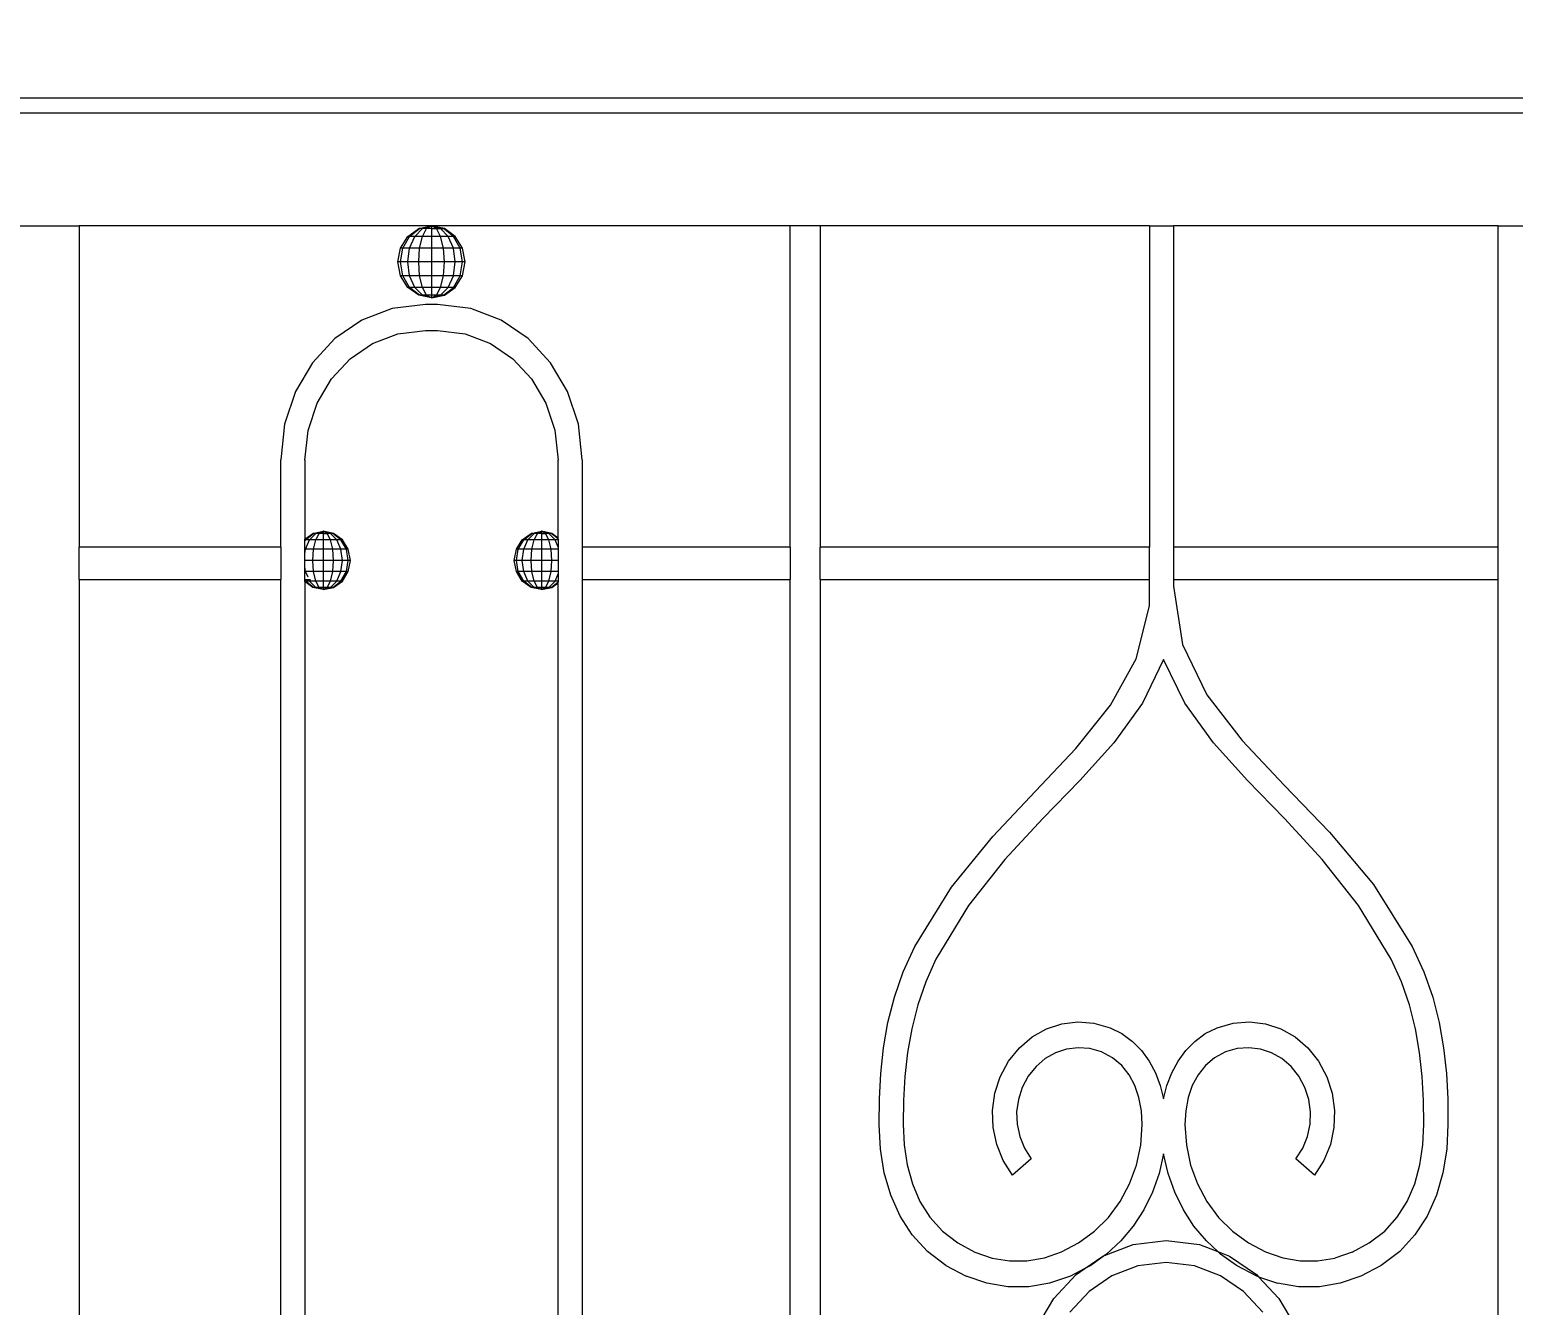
# Model space of a CAD drawing. Header units: millimetres. Extents: x 1832547 to 2001569, y -558009 to -417808.
# Drawn here: x 1915613.3 to 1916078.6, y -523078.7 to -522678.7 of the extents above; entities that cross this region are included whole.
import ezdxf

# ---------------------------------------------------------------- set-up
doc = ezdxf.new("R2010")
doc.units = ezdxf.units.MM
doc.header["$MEASUREMENT"] = 0
doc.layers.get('0').update_dxf_attribs({"linetype": 'CONTINUOUS'})
doc.layers.get('DEFPOINTS').update_dxf_attribs({"linetype": 'CONTINUOUS'})
doc.layers.add('CA.manh 08', color=8, linetype='CONTINUOUS', lineweight=9)
doc.layers.add('CA_manh 08', color=8, linetype='CONTINUOUS', lineweight=9)
doc.styles.get("Standard").update_dxf_attribs({"font": 'roman.shx'})
doc.dimstyles.new('CA 70', dxfattribs={"dimscale": 0.7, "dimtxt": 220, "dimasz": 60, "dimexe": 160, "dimexo": 0, "dimgap": 30, "dimtad": 1, "dimdec": 0, "dimrnd": 5, "dimzin": 0, "dimdsep": 46, "dimtxsty": 'Standard', "dimblk": 'ARCHTICK', "dimcen": 0.09, "dimdle": 160, "dimclrd": 256, "dimclre": 256, "dimclrt": 255, "dimadec": 0, "dimazin": 0, "dimtfac": 1, "dimtdec": 0, "dimtix": 1, "dimtmove": 2, "dimatfit": 3, "dimldrblk": 'DOT', "dimfxl": 600, "dimfxlon": 1, "dimtolj": 1, "dimtzin": 0, "dimarcsym": 0})

# ---------------------------------------------------------------- blocks, each defined once
blk = doc.blocks.new('wt45t')
at = {"layer": 'CA_manh 08'}
for p, q in [((1917247.51, -517910.46), (1920284.13, -517910.46)), ((1920284.13, -517915.04), (1917247.51, -517915.04)), ((1917604.61, -517950.46), (1917595.15, -517950.46)), ((1917604.61, -517950.46), (1917706.46, -517950.46)), ((1917604.61, -518051.23), (1917604.61, -517950.46)), ((1917706.46, -517950.46), (1917706.46, -518051.23)), ((1917714.03, -517950.46), (1917706.46, -517950.46)), ((1917714.03, -517950.46), (1917817.23, -517950.46)), ((1917714.03, -517950.46), (1917714.03, -518051.23)), ((1917817.23, -517950.46), (1917826.69, -517950.46)), ((1917817.23, -517950.46), (1917817.23, -518051.23)), ((1917826.69, -518051.23), (1917826.69, -517950.46)), ((1917826.69, -517950.46), (1917939.15, -517950.46)), ((1917929.43, -517957.43), (1917931.71, -517953.77)), ((1917930.17, -517957.43), (1917932.28, -517953.77)), ((1917931.71, -517953.77), (1917935.12, -517951.32)), ((1917931.71, -517953.77), (1917932.28, -517953.77)), ((1917932.28, -517953.77), (1917935.43, -517951.32)), ((1917932.28, -517953.77), (1917933.89, -517953.77)), ((1917932.28, -517957.43), (1917933.89, -517953.77)), ((1917933.89, -517953.77), (1917936.3, -517951.32)), ((1917933.89, -517953.77), (1917936.3, -517953.77)), ((1917935.12, -517951.32), (1917939.15, -517950.46)), ((1917935.43, -517951.32), (1917935.12, -517951.32)), ((1917935.43, -517951.32), (1917939.15, -517950.46)), ((1917936.3, -517951.32), (1917935.43, -517951.32)), ((1917935.43, -517957.43), (1917936.3, -517953.77)), ((1917936.3, -517951.32), (1917939.15, -517950.46)), ((1917937.61, -517951.32), (1917936.3, -517951.32)), ((1917936.3, -517953.77), (1917937.61, -517951.32)), ((1917936.3, -517953.77), (1917939.15, -517953.77)), ((1917937.61, -517951.32), (1917939.15, -517950.46)), ((1917939.15, -517951.32), (1917937.61, -517951.32)), ((1917939.15, -517950.46), (1917939.15, -517951.32)), ((1917940.69, -517951.32), (1917939.15, -517950.46)), ((1917941.99, -517951.32), (1917939.15, -517950.46)), ((1917942.87, -517951.32), (1917939.15, -517950.46)), ((1917943.17, -517951.32), (1917939.15, -517950.46)), ((1917939.15, -517950.46), (1918049.68, -517950.46)), ((1917939.15, -517951.32), (1917940.69, -517951.32)), ((1917939.15, -517951.32), (1917939.15, -517953.77)), ((1917939.15, -517953.77), (1917941.99, -517953.77)), ((1917939.15, -517953.77), (1917939.15, -517957.43)), ((1917940.69, -517951.32), (1917941.99, -517951.32)), ((1917941.99, -517953.77), (1917940.69, -517951.32)), ((1917941.99, -517951.32), (1917942.87, -517951.32)), ((1917944.41, -517953.77), (1917941.99, -517951.32)), ((1917941.99, -517953.77), (1917944.41, -517953.77)), ((1917942.87, -517957.43), (1917941.99, -517953.77)), ((1917942.87, -517951.32), (1917943.17, -517951.32)), ((1917946.02, -517953.77), (1917942.87, -517951.32)), ((1917946.58, -517953.77), (1917943.17, -517951.32)), ((1917944.41, -517953.77), (1917946.02, -517953.77)), ((1917946.02, -517957.43), (1917944.41, -517953.77)), ((1917946.02, -517953.77), (1917946.58, -517953.77)), ((1917948.12, -517957.43), (1917946.02, -517953.77)), ((1917948.86, -517957.43), (1917946.58, -517953.77)), ((1918049.68, -517950.46), (1918049.68, -518051.23)), ((1918779.78, -517950.46), (1918049.68, -517950.46)), ((1917928.63, -517961.75), (1917929.43, -517957.43)), ((1917929.43, -517957.43), (1917930.17, -517957.43)), ((1917929.43, -517961.75), (1917930.17, -517957.43)), ((1917930.17, -517957.43), (1917932.28, -517957.43)), ((1917931.71, -517961.75), (1917932.28, -517957.43)), ((1917932.28, -517957.43), (1917935.43, -517957.43)), ((1917935.12, -517961.75), (1917935.43, -517957.43)), ((1917935.43, -517957.43), (1917939.15, -517957.43)), ((1917939.15, -517957.43), (1917942.87, -517957.43)), ((1917939.15, -517957.43), (1917939.15, -517961.75)), ((1917942.87, -517957.43), (1917946.02, -517957.43)), ((1917943.17, -517961.75), (1917942.87, -517957.43)), ((1917946.02, -517957.43), (1917948.12, -517957.43)), ((1917946.58, -517961.75), (1917946.02, -517957.43)), ((1917948.12, -517957.43), (1917948.86, -517957.43)), ((1917948.86, -517961.75), (1917948.12, -517957.43)), ((1917949.66, -517961.75), (1917948.86, -517957.43)), ((1917928.63, -517961.75), (1917929.43, -517961.75)), ((1917929.43, -517966.08), (1917928.63, -517961.75)), ((1917929.43, -517961.75), (1917931.71, -517961.75)), ((1917930.17, -517966.08), (1917929.43, -517961.75)), ((1917931.71, -517961.75), (1917935.12, -517961.75)), ((1917932.28, -517966.08), (1917931.71, -517961.75)), ((1917935.12, -517961.75), (1917939.15, -517961.75)), ((1917935.43, -517966.08), (1917935.12, -517961.75)), ((1917939.15, -517961.75), (1917943.17, -517961.75)), ((1917939.15, -517961.75), (1917939.15, -517966.08)), ((1917942.87, -517966.08), (1917943.17, -517961.75)), ((1917943.17, -517961.75), (1917946.58, -517961.75)), ((1917946.02, -517966.08), (1917946.58, -517961.75)), ((1917946.58, -517961.75), (1917948.86, -517961.75)), ((1917948.12, -517966.08), (1917948.86, -517961.75)), ((1917948.86, -517961.75), (1917949.66, -517961.75)), ((1917948.86, -517966.08), (1917949.66, -517961.75)), ((1917929.43, -517966.08), (1917930.17, -517966.08)), ((1917931.71, -517969.74), (1917929.43, -517966.08)), ((1917930.17, -517966.08), (1917932.28, -517966.08)), ((1917932.28, -517969.74), (1917930.17, -517966.08)), ((1917932.28, -517966.08), (1917935.43, -517966.08)), ((1917933.89, -517969.74), (1917932.28, -517966.08)), ((1917935.43, -517966.08), (1917939.15, -517966.08)), ((1917936.3, -517969.74), (1917935.43, -517966.08)), ((1917939.15, -517966.08), (1917942.87, -517966.08)), ((1917939.15, -517966.08), (1917939.15, -517969.74)), ((1917941.99, -517969.74), (1917942.87, -517966.08)), ((1917942.87, -517966.08), (1917946.02, -517966.08)), ((1917944.41, -517969.74), (1917946.02, -517966.08)), ((1917946.02, -517966.08), (1917948.12, -517966.08)), ((1917946.02, -517969.74), (1917948.12, -517966.08)), ((1917946.58, -517969.74), (1917948.86, -517966.08)), ((1917948.12, -517966.08), (1917948.86, -517966.08)), ((1917931.71, -517969.74), (1917932.28, -517969.74)), ((1917935.12, -517972.19), (1917931.71, -517969.74)), ((1917932.28, -517969.74), (1917933.89, -517969.74)), ((1917935.43, -517972.19), (1917932.28, -517969.74)), ((1917933.89, -517969.74), (1917936.3, -517969.74)), ((1917936.3, -517972.19), (1917933.89, -517969.74)), ((1917935.43, -517972.19), (1917935.12, -517972.19)), ((1917939.15, -517973.05), (1917935.12, -517972.19)), ((1917935.43, -517972.19), (1917936.3, -517972.19)), ((1917939.15, -517973.05), (1917935.43, -517972.19)), ((1917936.3, -517969.74), (1917939.15, -517969.74)), ((1917937.61, -517972.19), (1917936.3, -517969.74)), ((1917936.3, -517972.19), (1917937.61, -517972.19)), ((1917939.15, -517973.05), (1917936.3, -517972.19)), ((1917937.61, -517972.19), (1917939.15, -517972.19)), ((1917939.15, -517973.05), (1917937.61, -517972.19)), ((1917939.15, -517969.74), (1917941.99, -517969.74)), ((1917939.15, -517969.74), (1917939.15, -517972.19)), ((1917939.15, -517972.19), (1917940.69, -517972.19)), ((1917939.15, -517973.05), (1917940.69, -517972.19)), ((1917939.15, -517972.19), (1917939.15, -517973.05)), ((1917939.15, -517973.05), (1917941.99, -517972.19)), ((1917939.15, -517973.05), (1917942.87, -517972.19)), ((1917939.15, -517973.05), (1917943.17, -517972.19)), ((1917940.69, -517972.19), (1917941.99, -517969.74)), ((1917940.69, -517972.19), (1917941.99, -517972.19)), ((1917941.99, -517969.74), (1917944.41, -517969.74)), ((1917941.99, -517972.19), (1917944.41, -517969.74)), ((1917941.99, -517972.19), (1917942.87, -517972.19)), ((1917942.87, -517972.19), (1917946.02, -517969.74)), ((1917942.87, -517972.19), (1917943.17, -517972.19)), ((1917943.17, -517972.19), (1917946.58, -517969.74)), ((1917944.41, -517969.74), (1917946.02, -517969.74)), ((1917946.02, -517969.74), (1917946.58, -517969.74)), ((1917917.3, -517980.05), (1917926.85, -517976.37)), ((1917926.85, -517976.37), (1917937.25, -517975.08)), ((1917937.25, -517975.08), (1917941.04, -517975.08)), ((1917941.04, -517975.08), (1917951.44, -517976.37)), ((1917951.44, -517976.37), (1917960.99, -517980.05)), ((1917908.87, -517985.81), (1917917.3, -517980.05)), ((1917960.99, -517980.05), (1917969.42, -517985.81)), ((1917901.83, -517993.36), (1917908.87, -517985.81)), ((1917928.61, -517984.29), (1917920.64, -517987.35)), ((1917937.28, -517983.21), (1917928.61, -517984.29)), ((1917941, -517983.21), (1917937.28, -517983.21)), ((1917949.68, -517984.29), (1917941, -517983.21)), ((1917957.65, -517987.35), (1917949.68, -517984.29)), ((1917969.42, -517985.81), (1917976.46, -517993.36)), ((1917920.64, -517987.35), (1917913.61, -517992.15)), ((1917964.68, -517992.16), (1917957.65, -517987.35)), ((1917896.47, -518002.42), (1917901.83, -517993.36)), ((1917913.61, -517992.15), (1917907.74, -517998.45)), ((1917970.55, -517998.46), (1917964.68, -517992.16)), ((1917976.46, -517993.36), (1917981.82, -518002.42)), ((1917907.74, -517998.45), (1917903.27, -518006.01)), ((1917975.02, -518006.01), (1917970.55, -517998.46)), ((1917893.05, -518012.68), (1917896.47, -518002.42)), ((1917981.82, -518002.42), (1917985.24, -518012.68)), ((1917903.27, -518006.01), (1917900.42, -518014.56)), ((1917977.87, -518014.57), (1917975.02, -518006.01)), ((1917891.85, -518023.85), (1917893.05, -518012.68)), ((1917985.24, -518012.68), (1917986.44, -518023.85)), ((1917900.42, -518014.56), (1917899.42, -518023.89)), ((1917978.87, -518023.89), (1917977.87, -518014.57)), ((1917891.85, -518023.85), (1917891.85, -518051.23)), ((1917899.42, -518048.33), (1917899.42, -518023.89)), ((1917978.87, -518023.89), (1917978.87, -518048.69)), ((1917986.44, -518051.23), (1917986.44, -518023.85)), ((1917899.42, -518048.33), (1917901.41, -518046.9)), ((1917899.42, -518048.64), (1917901.66, -518046.9)), ((1917900.41, -518048.88), (1917902.37, -518046.9)), ((1917901.41, -518046.9), (1917904.67, -518046.2)), ((1917901.41, -518046.9), (1917901.66, -518046.9)), ((1917901.66, -518046.9), (1917904.67, -518046.2)), ((1917901.66, -518046.9), (1917902.37, -518046.9)), ((1917902.37, -518046.9), (1917904.67, -518046.2)), ((1917902.37, -518046.9), (1917903.42, -518046.9)), ((1917902.37, -518048.88), (1917903.42, -518046.9)), ((1917903.42, -518046.9), (1917904.67, -518046.2)), ((1917904.67, -518046.9), (1917903.42, -518046.9)), ((1917904.67, -518046.2), (1917904.67, -518046.9)), ((1917905.92, -518046.9), (1917904.67, -518046.2)), ((1917906.97, -518046.9), (1917904.67, -518046.2)), ((1917907.68, -518046.9), (1917904.67, -518046.2)), ((1917907.93, -518046.9), (1917904.67, -518046.2)), ((1917904.67, -518046.9), (1917905.92, -518046.9)), ((1917904.67, -518046.9), (1917904.67, -518048.88)), ((1917905.92, -518046.9), (1917906.97, -518046.9)), ((1917906.97, -518048.88), (1917905.92, -518046.9)), ((1917906.97, -518046.9), (1917907.68, -518046.9)), ((1917908.93, -518048.88), (1917906.97, -518046.9)), ((1917907.68, -518046.9), (1917907.93, -518046.9)), ((1917910.23, -518048.88), (1917907.68, -518046.9)), ((1917910.69, -518048.88), (1917907.93, -518046.9)), ((1917967.1, -518048.88), (1917969.86, -518046.9)), ((1917967.55, -518048.88), (1917970.11, -518046.9)), ((1917968.86, -518048.88), (1917970.81, -518046.9)), ((1917969.86, -518046.9), (1917973.12, -518046.2)), ((1917969.86, -518046.9), (1917970.11, -518046.9)), ((1917970.11, -518046.9), (1917973.12, -518046.2)), ((1917970.11, -518046.9), (1917970.81, -518046.9)), ((1917970.81, -518046.9), (1917973.12, -518046.2)), ((1917970.81, -518046.9), (1917971.87, -518046.9)), ((1917970.81, -518048.88), (1917971.87, -518046.9)), ((1917971.87, -518046.9), (1917973.12, -518046.2)), ((1917973.12, -518046.9), (1917971.87, -518046.9)), ((1917973.12, -518046.2), (1917973.12, -518046.9)), ((1917974.36, -518046.9), (1917973.12, -518046.2)), ((1917975.42, -518046.9), (1917973.12, -518046.2)), ((1917976.13, -518046.9), (1917973.12, -518046.2)), ((1917976.37, -518046.9), (1917973.12, -518046.2)), ((1917973.12, -518046.9), (1917974.36, -518046.9)), ((1917973.12, -518046.9), (1917973.12, -518048.88)), ((1917974.36, -518046.9), (1917975.42, -518046.9)), ((1917975.42, -518048.88), (1917974.36, -518046.9)), ((1917975.42, -518046.9), (1917976.13, -518046.9)), ((1917977.37, -518048.88), (1917975.42, -518046.9)), ((1917976.13, -518046.9), (1917976.37, -518046.9)), ((1917978.68, -518048.88), (1917976.13, -518046.9)), ((1917978.87, -518048.69), (1917976.37, -518046.9)), ((1917604.61, -518051.23), (1917706.46, -518051.23)), ((1917604.61, -518061.39), (1917604.61, -518051.23)), ((1917706.46, -518051.23), (1917706.46, -518061.39)), ((1917714.03, -518051.23), (1917817.23, -518051.23)), ((1917714.03, -518061.39), (1917714.03, -518051.23)), ((1917817.23, -518061.39), (1917817.23, -518051.23)), ((1917826.69, -518051.23), (1917891.85, -518051.23)), ((1917826.69, -518051.23), (1917826.69, -518061.39)), ((1917891.85, -518051.23), (1917891.85, -518061.39)), ((1917899.42, -518048.64), (1917899.42, -518048.33)), ((1917899.42, -518048.64), (1917899.42, -518048.88)), ((1917899.42, -518048.88), (1917900.41, -518048.88)), ((1917899.42, -518051.15), (1917900.41, -518048.88)), ((1917899.42, -518048.88), (1917899.42, -518051.15)), ((1917899.42, -518051.15), (1917899.42, -518051.85)), ((1917900.41, -518048.88), (1917902.37, -518048.88)), ((1917901.66, -518051.85), (1917902.37, -518048.88)), ((1917902.37, -518048.88), (1917904.67, -518048.88)), ((1917904.67, -518048.88), (1917906.97, -518048.88)), ((1917904.67, -518048.88), (1917904.67, -518051.85)), ((1917906.97, -518048.88), (1917908.93, -518048.88)), ((1917907.68, -518051.85), (1917906.97, -518048.88)), ((1917908.93, -518048.88), (1917910.23, -518048.88)), ((1917910.23, -518051.85), (1917908.93, -518048.88)), ((1917910.23, -518048.88), (1917910.69, -518048.88)), ((1917911.94, -518051.85), (1917910.23, -518048.88)), ((1917912.54, -518051.85), (1917910.69, -518048.88)), ((1917965.25, -518051.85), (1917967.1, -518048.88)), ((1917965.85, -518051.85), (1917967.55, -518048.88)), ((1917967.55, -518048.88), (1917967.1, -518048.88)), ((1917967.55, -518048.88), (1917968.86, -518048.88)), ((1917967.55, -518051.85), (1917968.86, -518048.88)), ((1917968.86, -518048.88), (1917970.81, -518048.88)), ((1917970.11, -518051.85), (1917970.81, -518048.88)), ((1917970.81, -518048.88), (1917973.12, -518048.88)), ((1917973.12, -518048.88), (1917975.42, -518048.88)), ((1917973.12, -518048.88), (1917973.12, -518051.85)), ((1917975.42, -518048.88), (1917977.37, -518048.88)), ((1917976.13, -518051.85), (1917975.42, -518048.88)), ((1917977.37, -518048.88), (1917978.68, -518048.88)), ((1917978.68, -518051.85), (1917977.37, -518048.88)), ((1917978.68, -518048.88), (1917978.87, -518048.88)), ((1917978.87, -518049.22), (1917978.68, -518048.88)), ((1917978.75, -518051.23), (1917978.87, -518051.23)), ((1917978.87, -518048.88), (1917978.87, -518048.69)), ((1917978.87, -518049.22), (1917978.87, -518048.88)), ((1917978.87, -518051.23), (1917978.87, -518049.22)), ((1917978.87, -518051.85), (1917978.87, -518051.23)), ((1917986.44, -518051.23), (1918049.68, -518051.23)), ((1917986.44, -518051.23), (1917986.44, -518061.39)), ((1918049.68, -518061.39), (1918049.68, -518051.23)), ((1917899.42, -518051.85), (1917901.66, -518051.85)), ((1917899.42, -518051.85), (1917899.42, -518055.35)), ((1917899.42, -518055.35), (1917901.41, -518055.35)), ((1917899.42, -518055.35), (1917899.42, -518058.85)), ((1917901.41, -518055.35), (1917901.66, -518051.85)), ((1917901.41, -518055.35), (1917904.67, -518055.35)), ((1917901.66, -518058.85), (1917901.41, -518055.35)), ((1917901.66, -518051.85), (1917904.67, -518051.85)), ((1917904.67, -518051.85), (1917907.68, -518051.85)), ((1917904.67, -518051.85), (1917904.67, -518055.35)), ((1917904.67, -518055.35), (1917907.93, -518055.35)), ((1917904.67, -518055.35), (1917904.67, -518058.85)), ((1917907.68, -518051.85), (1917910.23, -518051.85)), ((1917907.93, -518055.35), (1917907.68, -518051.85)), ((1917907.68, -518058.85), (1917907.93, -518055.35)), ((1917907.93, -518055.35), (1917910.69, -518055.35)), ((1917910.23, -518051.85), (1917911.94, -518051.85)), ((1917910.69, -518055.35), (1917910.23, -518051.85)), ((1917910.23, -518058.85), (1917910.69, -518055.35)), ((1917910.69, -518055.35), (1917912.54, -518055.35)), ((1917911.94, -518051.85), (1917912.54, -518051.85)), ((1917912.54, -518055.35), (1917911.94, -518051.85)), ((1917911.94, -518058.85), (1917912.54, -518055.35)), ((1917913.18, -518055.35), (1917912.54, -518051.85)), ((1917912.54, -518055.35), (1917913.18, -518055.35)), ((1917912.54, -518058.85), (1917913.18, -518055.35)), ((1917964.6, -518055.35), (1917965.25, -518051.85)), ((1917964.6, -518055.35), (1917965.25, -518055.35)), ((1917965.25, -518058.85), (1917964.6, -518055.35)), ((1917965.25, -518051.85), (1917965.85, -518051.85)), ((1917965.25, -518055.35), (1917965.85, -518051.85)), ((1917965.25, -518055.35), (1917967.1, -518055.35)), ((1917965.85, -518058.85), (1917965.25, -518055.35)), ((1917965.85, -518051.85), (1917967.55, -518051.85)), ((1917967.1, -518055.35), (1917967.55, -518051.85)), ((1917967.1, -518055.35), (1917969.86, -518055.35)), ((1917967.55, -518058.85), (1917967.1, -518055.35)), ((1917967.55, -518051.85), (1917970.11, -518051.85)), ((1917969.86, -518055.35), (1917970.11, -518051.85)), ((1917969.86, -518055.35), (1917973.12, -518055.35)), ((1917970.11, -518058.85), (1917969.86, -518055.35)), ((1917970.11, -518051.85), (1917973.12, -518051.85)), ((1917973.12, -518051.85), (1917976.13, -518051.85)), ((1917973.12, -518051.85), (1917973.12, -518055.35)), ((1917973.12, -518055.35), (1917976.37, -518055.35)), ((1917973.12, -518055.35), (1917973.12, -518058.85)), ((1917976.13, -518051.85), (1917978.68, -518051.85)), ((1917976.37, -518055.35), (1917976.13, -518051.85)), ((1917976.13, -518058.85), (1917976.37, -518055.35)), ((1917976.37, -518055.35), (1917978.87, -518055.35)), ((1917978.68, -518051.85), (1917978.87, -518051.85)), ((1917978.87, -518053.32), (1917978.68, -518051.85)), ((1917978.87, -518053.32), (1917978.87, -518051.85)), ((1917978.87, -518055.35), (1917978.87, -518053.32)), ((1917978.87, -518057.37), (1917978.87, -518055.35)), ((1917899.42, -518058.85), (1917901.66, -518058.85)), ((1917899.42, -518058.85), (1917899.42, -518059.55)), ((1917900.41, -518061.81), (1917899.42, -518059.55)), ((1917899.42, -518059.55), (1917899.42, -518061.81)), ((1917901.66, -518058.85), (1917904.67, -518058.85)), ((1917902.37, -518061.81), (1917901.66, -518058.85)), ((1917904.67, -518058.85), (1917907.68, -518058.85)), ((1917904.67, -518058.85), (1917904.67, -518061.81)), ((1917906.97, -518061.81), (1917907.68, -518058.85)), ((1917907.68, -518058.85), (1917910.23, -518058.85)), ((1917908.93, -518061.81), (1917910.23, -518058.85)), ((1917910.23, -518058.85), (1917911.94, -518058.85)), ((1917910.23, -518061.81), (1917911.94, -518058.85)), ((1917910.69, -518061.81), (1917912.54, -518058.85)), ((1917911.94, -518058.85), (1917912.54, -518058.85)), ((1917965.25, -518058.85), (1917965.85, -518058.85)), ((1917967.1, -518061.81), (1917965.25, -518058.85)), ((1917965.85, -518058.85), (1917967.55, -518058.85)), ((1917967.55, -518061.81), (1917965.85, -518058.85)), ((1917967.55, -518058.85), (1917970.11, -518058.85)), ((1917968.86, -518061.81), (1917967.55, -518058.85)), ((1917970.11, -518058.85), (1917973.12, -518058.85)), ((1917970.81, -518061.81), (1917970.11, -518058.85)), ((1917973.12, -518058.85), (1917976.13, -518058.85)), ((1917973.12, -518058.85), (1917973.12, -518061.81)), ((1917975.42, -518061.81), (1917976.13, -518058.85)), ((1917976.13, -518058.85), (1917978.68, -518058.85)), ((1917977.88, -518060.65), (1917978.68, -518058.85)), ((1917978.68, -518058.85), (1917978.87, -518057.37)), ((1917978.68, -518058.85), (1917978.87, -518058.85)), ((1917978.87, -518058.85), (1917978.87, -518057.37)), ((1917978.87, -518061.39), (1917978.87, -518058.85)), ((1917706.46, -518061.39), (1917604.61, -518061.39)), ((1917604.61, -518573.66), (1917604.61, -518061.39)), ((1917706.46, -518063.38), (1917703.62, -518081.69)), ((1917706.46, -518061.39), (1917706.46, -518063.38)), ((1917817.23, -518061.39), (1917714.03, -518061.39)), ((1917714.03, -518069.55), (1917714.03, -518061.39)), ((1917817.23, -518061.39), (1917817.23, -518573.66)), ((1917891.85, -518061.39), (1917826.69, -518061.39)), ((1917826.69, -518573.66), (1917826.69, -518061.39)), ((1917891.85, -518061.39), (1917891.85, -518573.66)), ((1917899.42, -518061.81), (1917900.41, -518061.81)), ((1917899.42, -518061.81), (1917899.42, -518062.05)), ((1917901.66, -518063.8), (1917899.42, -518062.05)), ((1917899.42, -518062.36), (1917899.42, -518062.05)), ((1917901.41, -518063.8), (1917899.42, -518062.36)), ((1917899.42, -518578.55), (1917899.42, -518062.36)), ((1917900.41, -518061.81), (1917902.37, -518061.81)), ((1917902.37, -518063.8), (1917900.41, -518061.81)), ((1917901.66, -518063.8), (1917901.41, -518063.8)), ((1917904.67, -518064.49), (1917901.41, -518063.8)), ((1917901.66, -518063.8), (1917902.37, -518063.8)), ((1917904.67, -518064.49), (1917901.66, -518063.8)), ((1917902.37, -518061.81), (1917904.67, -518061.81)), ((1917903.42, -518063.8), (1917902.37, -518061.81)), ((1917902.37, -518063.8), (1917903.42, -518063.8)), ((1917904.67, -518064.49), (1917902.37, -518063.8)), ((1917903.42, -518063.8), (1917904.67, -518063.8)), ((1917904.67, -518064.49), (1917903.42, -518063.8)), ((1917904.67, -518061.81), (1917906.97, -518061.81)), ((1917904.67, -518061.81), (1917904.67, -518063.8)), ((1917904.67, -518063.8), (1917905.92, -518063.8)), ((1917904.67, -518064.49), (1917905.92, -518063.8)), ((1917904.67, -518063.8), (1917904.67, -518064.49)), ((1917904.67, -518064.49), (1917906.97, -518063.8)), ((1917904.67, -518064.49), (1917907.68, -518063.8)), ((1917904.67, -518064.49), (1917907.93, -518063.8)), ((1917905.92, -518063.8), (1917906.97, -518061.81)), ((1917905.92, -518063.8), (1917906.97, -518063.8)), ((1917906.97, -518061.81), (1917908.93, -518061.81)), ((1917906.97, -518063.8), (1917908.93, -518061.81)), ((1917906.97, -518063.8), (1917907.68, -518063.8)), ((1917907.68, -518063.8), (1917910.23, -518061.81)), ((1917907.68, -518063.8), (1917907.93, -518063.8)), ((1917907.93, -518063.8), (1917910.69, -518061.81)), ((1917908.93, -518061.81), (1917910.23, -518061.81)), ((1917910.23, -518061.81), (1917910.69, -518061.81)), ((1917967.1, -518061.81), (1917967.55, -518061.81)), ((1917969.86, -518063.8), (1917967.1, -518061.81)), ((1917967.55, -518061.81), (1917968.86, -518061.81)), ((1917970.11, -518063.8), (1917967.55, -518061.81)), ((1917968.86, -518061.81), (1917970.81, -518061.81)), ((1917970.81, -518063.8), (1917968.86, -518061.81)), ((1917970.11, -518063.8), (1917969.86, -518063.8)), ((1917973.12, -518064.49), (1917969.86, -518063.8)), ((1917970.11, -518063.8), (1917970.81, -518063.8)), ((1917973.12, -518064.49), (1917970.11, -518063.8)), ((1917970.81, -518061.81), (1917973.12, -518061.81)), ((1917971.87, -518063.8), (1917970.81, -518061.81)), ((1917970.81, -518063.8), (1917971.87, -518063.8)), ((1917973.12, -518064.49), (1917970.81, -518063.8)), ((1917971.87, -518063.8), (1917973.12, -518063.8)), ((1917973.12, -518064.49), (1917971.87, -518063.8)), ((1917973.12, -518061.81), (1917975.42, -518061.81)), ((1917973.12, -518061.81), (1917973.12, -518063.8)), ((1917973.12, -518063.8), (1917974.36, -518063.8)), ((1917973.12, -518064.49), (1917974.36, -518063.8)), ((1917973.12, -518063.8), (1917973.12, -518064.49)), ((1917973.12, -518064.49), (1917975.42, -518063.8)), ((1917973.12, -518064.49), (1917976.13, -518063.8)), ((1917973.12, -518064.49), (1917976.37, -518063.8)), ((1917974.36, -518063.8), (1917975.42, -518061.81)), ((1917974.36, -518063.8), (1917975.42, -518063.8)), ((1917975.42, -518061.81), (1917977.37, -518061.81)), ((1917975.42, -518063.8), (1917977.37, -518061.81)), ((1917975.42, -518063.8), (1917976.13, -518063.8)), ((1917976.13, -518063.8), (1917978.68, -518061.81)), ((1917976.13, -518063.8), (1917976.37, -518063.8)), ((1917976.37, -518063.8), (1917978.87, -518062)), ((1917977.56, -518061.39), (1917977.07, -518061.39)), ((1917977.37, -518061.81), (1917977.56, -518061.39)), ((1917977.37, -518061.81), (1917978.68, -518061.81)), ((1917978.87, -518061.39), (1917977.56, -518061.39)), ((1917978.68, -518061.81), (1917978.87, -518061.48)), ((1917978.68, -518061.81), (1917978.87, -518061.81)), ((1917978.87, -518061.48), (1917978.87, -518061.39)), ((1917978.87, -518061.81), (1917978.87, -518061.48)), ((1917978.87, -518062), (1917978.87, -518061.81)), ((1917978.87, -518062), (1917978.87, -518571.89)), ((1917986.44, -518573.66), (1917986.44, -518061.39)), ((1918049.68, -518061.39), (1917986.44, -518061.39)), ((1918049.68, -518061.39), (1918049.68, -518573.66)), ((1917718.18, -518086.17), (1917714.03, -518069.55)), ((1917703.62, -518081.69), (1917696.03, -518097.48)), ((1917702.94, -518100.11), (1917709.56, -518086.4)), ((1917709.56, -518086.4), (1917716.18, -518100.11)), ((1917726.23, -518100.79), (1917718.18, -518086.17)), ((1917696.03, -518097.48), (1917684.97, -518111.83)), ((1917693.95, -518112.51), (1917702.94, -518100.11)), ((1917716.18, -518100.11), (1917725.18, -518112.51)), ((1917737.12, -518114.34), (1917726.23, -518100.79)), ((1917684.97, -518111.83), (1917671.73, -518125.81)), ((1917683.29, -518124.32), (1917693.95, -518112.51)), ((1917725.18, -518112.51), (1917735.84, -518124.32)), ((1917749.76, -518127.74), (1917737.12, -518114.34)), ((1917671.73, -518125.81), (1917657.56, -518140.52)), ((1917671.67, -518136.28), (1917683.29, -518124.32)), ((1917735.84, -518124.32), (1917747.46, -518136.28)), ((1917763.09, -518141.94), (1917749.76, -518127.74)), ((1917659.81, -518149.11), (1917671.67, -518136.28)), ((1917747.46, -518136.28), (1917759.32, -518149.11)), ((1917657.56, -518140.52), (1917643.75, -518157.02)), ((1917776.05, -518157.84), (1917763.09, -518141.94)), ((1917648.41, -518163.56), (1917659.81, -518149.11)), ((1917759.32, -518149.11), (1917770.72, -518163.56)), ((1917643.75, -518157.02), (1917631.58, -518176.39)), ((1917787.55, -518176.39), (1917776.05, -518157.84)), ((1917638.19, -518180.35), (1917648.41, -518163.56)), ((1917770.72, -518163.56), (1917780.94, -518180.35)), ((1917631.58, -518176.39), (1917627.95, -518184.32)), ((1917791.18, -518184.32), (1917787.55, -518176.39)), ((1917634.96, -518187.47), (1917638.19, -518180.35)), ((1917780.94, -518180.35), (1917784.17, -518187.47)), ((1917627.95, -518184.32), (1917625.17, -518192.26)), ((1917793.96, -518192.26), (1917791.18, -518184.32)), ((1917632.45, -518194.76), (1917634.96, -518187.47)), ((1917784.17, -518187.47), (1917786.68, -518194.76)), ((1917625.17, -518192.26), (1917623.14, -518200.22)), ((1917630.58, -518202.19), (1917632.45, -518194.76)), ((1917786.68, -518194.76), (1917788.55, -518202.19)), ((1917795.99, -518200.22), (1917793.96, -518192.26)), ((1917623.14, -518200.22), (1917621.75, -518208.2)), ((1917682.64, -518200.03), (1917677.62, -518200.65)), ((1917687.73, -518200.43), (1917682.64, -518200.03)), ((1917692.77, -518201.88), (1917687.73, -518200.43)), ((1917731.4, -518200.43), (1917726.36, -518201.88)), ((1917736.49, -518200.03), (1917731.4, -518200.43)), ((1917741.51, -518200.65), (1917736.49, -518200.03)), ((1917797.38, -518208.2), (1917795.99, -518200.22)), ((1917629.28, -518209.69), (1917630.58, -518202.19)), ((1917668.35, -518204.76), (1917664.34, -518208.16)), ((1917672.82, -518202.24), (1917668.35, -518204.76)), ((1917677.62, -518200.65), (1917672.82, -518202.24)), ((1917696.5, -518203.75), (1917692.77, -518201.88)), ((1917699.78, -518206.16), (1917696.5, -518203.75)), ((1917722.63, -518203.75), (1917719.35, -518206.16)), ((1917726.36, -518201.88), (1917722.63, -518203.75)), ((1917746.31, -518202.24), (1917741.51, -518200.65)), ((1917750.78, -518204.76), (1917746.31, -518202.24)), ((1917754.79, -518208.16), (1917750.78, -518204.76)), ((1917788.55, -518202.19), (1917789.85, -518209.69)), ((1917621.75, -518208.2), (1917620.89, -518216.19)), ((1917628.46, -518217.21), (1917629.28, -518209.69)), ((1917664.34, -518208.16), (1917660.93, -518212.4)), ((1917672.46, -518211.57), (1917675.69, -518209.75)), ((1917675.69, -518209.75), (1917679.16, -518208.6)), ((1917679.16, -518208.6), (1917682.79, -518208.15)), ((1917682.79, -518208.15), (1917686.47, -518208.44)), ((1917686.47, -518208.44), (1917690.13, -518209.49)), ((1917690.13, -518209.49), (1917693.56, -518211.3)), ((1917702.63, -518209.05), (1917699.78, -518206.16)), ((1917705.03, -518212.36), (1917702.63, -518209.05)), ((1917716.5, -518209.05), (1917714.1, -518212.36)), ((1917719.35, -518206.16), (1917716.5, -518209.05)), ((1917725.57, -518211.3), (1917729, -518209.49)), ((1917729, -518209.49), (1917732.66, -518208.44)), ((1917732.66, -518208.44), (1917736.34, -518208.15)), ((1917736.34, -518208.15), (1917739.97, -518208.6)), ((1917739.97, -518208.6), (1917743.44, -518209.75)), ((1917743.44, -518209.75), (1917746.67, -518211.57)), ((1917758.2, -518212.4), (1917754.79, -518208.16)), ((1917789.85, -518209.69), (1917790.67, -518217.21)), ((1917798.24, -518216.19), (1917797.38, -518208.2)), ((1917660.93, -518212.4), (1917658.33, -518217.26)), ((1917667.1, -518217.1), (1917669.57, -518214.03)), ((1917669.57, -518214.03), (1917672.46, -518211.57)), ((1917693.56, -518211.3), (1917696.43, -518213.71)), ((1917696.43, -518213.71), (1917698.77, -518216.64)), ((1917706.99, -518216.03), (1917705.03, -518212.36)), ((1917714.1, -518212.36), (1917712.14, -518216.03)), ((1917720.36, -518216.64), (1917722.69, -518213.71)), ((1917722.69, -518213.71), (1917725.57, -518211.3)), ((1917746.67, -518211.57), (1917749.56, -518214.03)), ((1917749.56, -518214.03), (1917752.03, -518217.1)), ((1917760.8, -518217.26), (1917758.2, -518212.4)), ((1917620.89, -518216.19), (1917620.46, -518224.2)), ((1917628.04, -518224.72), (1917628.46, -518217.21)), ((1917658.33, -518217.26), (1917656.67, -518222.44)), ((1917665.22, -518220.63), (1917667.1, -518217.1)), ((1917698.77, -518216.64), (1917700.57, -518220.04)), ((1917708.5, -518219.99), (1917706.99, -518216.03)), ((1917712.14, -518216.03), (1917710.63, -518219.99)), ((1917718.56, -518220.04), (1917720.36, -518216.64)), ((1917752.03, -518217.1), (1917753.91, -518220.63)), ((1917762.46, -518222.44), (1917760.8, -518217.26)), ((1917790.67, -518217.21), (1917791.09, -518224.72)), ((1917798.67, -518224.2), (1917798.24, -518216.19)), ((1917656.67, -518222.44), (1917655.93, -518227.8)), ((1917664.02, -518224.38), (1917665.22, -518220.63)), ((1917700.57, -518220.04), (1917701.85, -518223.81)), ((1917709.56, -518224.19), (1917708.5, -518219.99)), ((1917710.63, -518219.99), (1917709.56, -518224.19)), ((1917717.28, -518223.81), (1917718.56, -518220.04)), ((1917753.91, -518220.63), (1917755.11, -518224.38)), ((1917763.2, -518227.8), (1917762.46, -518222.44)), ((1917620.46, -518224.2), (1917620.37, -518232.21)), ((1917627.93, -518232.15), (1917628.04, -518224.72)), ((1917655.93, -518227.8), (1917656.13, -518233.2)), ((1917663.49, -518228.27), (1917664.02, -518224.38)), ((1917663.64, -518232.18), (1917663.49, -518228.27)), ((1917701.85, -518223.81), (1917702.61, -518227.9)), ((1917702.61, -518227.9), (1917702.86, -518232.22)), ((1917716.27, -518232.22), (1917716.52, -518227.9)), ((1917716.52, -518227.9), (1917717.28, -518223.81)), ((1917755.11, -518224.38), (1917755.64, -518228.27)), ((1917755.64, -518228.27), (1917755.49, -518232.18)), ((1917763, -518233.2), (1917763.2, -518227.8)), ((1917791.09, -518224.72), (1917791.2, -518232.15)), ((1917798.76, -518232.21), (1917798.67, -518224.2)), ((1917620.37, -518232.21), (1917620.78, -518239.93)), ((1917628.25, -518238.66), (1917627.93, -518232.15)), ((1917664.45, -518236), (1917663.64, -518232.18)), ((1917702.86, -518232.22), (1917702.41, -518238.71)), ((1917716.72, -518238.71), (1917716.27, -518232.22)), ((1917755.49, -518232.18), (1917754.68, -518236)), ((1917791.2, -518232.15), (1917790.88, -518238.66)), ((1917798.35, -518239.93), (1917798.76, -518232.21)), ((1917656.13, -518233.2), (1917657.24, -518238.49)), ((1917665.93, -518239.65), (1917664.45, -518236)), ((1917754.68, -518236), (1917753.2, -518239.65)), ((1917761.89, -518238.49), (1917763, -518233.2)), ((1917620.78, -518239.93), (1917621.98, -518247.36)), ((1917629.19, -518244.93), (1917628.25, -518238.66)), ((1917657.24, -518238.49), (1917659.27, -518243.52)), ((1917668.06, -518243), (1917665.93, -518239.65)), ((1917702.41, -518238.71), (1917701.08, -518244.95)), ((1917708.15, -518247.58), (1917709.56, -518241.46)), ((1917709.56, -518241.46), (1917710.97, -518247.58)), ((1917718.05, -518244.95), (1917716.72, -518238.71)), ((1917753.2, -518239.65), (1917751.07, -518243)), ((1917759.86, -518243.52), (1917761.89, -518238.49)), ((1917790.88, -518238.66), (1917789.94, -518244.93)), ((1917797.15, -518247.36), (1917798.35, -518239.93)), ((1917630.81, -518250.86), (1917629.19, -518244.93)), ((1917659.27, -518243.52), (1917662.2, -518248.15)), ((1917662.2, -518248.15), (1917668.06, -518243)), ((1917701.08, -518244.95), (1917698.92, -518250.87)), ((1917720.21, -518250.87), (1917718.05, -518244.95)), ((1917751.07, -518243), (1917756.92, -518248.15)), ((1917756.92, -518248.15), (1917759.86, -518243.52)), ((1917789.94, -518244.93), (1917788.32, -518250.86)), ((1917621.98, -518247.36), (1917624, -518254.4)), ((1917633.15, -518256.36), (1917630.81, -518250.86)), ((1917698.92, -518250.87), (1917695.97, -518256.37)), ((1917706.07, -518253.43), (1917708.15, -518247.58)), ((1917710.97, -518247.58), (1917713.05, -518253.43)), ((1917723.16, -518256.37), (1917720.21, -518250.87)), ((1917788.32, -518250.86), (1917785.98, -518256.36)), ((1917795.12, -518254.4), (1917797.15, -518247.36)), ((1917624, -518254.4), (1917626.91, -518260.94)), ((1917636.27, -518261.34), (1917633.15, -518256.36)), ((1917695.97, -518256.37), (1917692.29, -518261.35)), ((1917703.35, -518258.95), (1917706.07, -518253.43)), ((1917713.05, -518253.43), (1917715.77, -518258.95)), ((1917726.84, -518261.35), (1917723.16, -518256.37)), ((1917785.98, -518256.36), (1917782.86, -518261.34)), ((1917792.22, -518260.94), (1917795.12, -518254.4)), ((1917626.91, -518260.94), (1917630.73, -518266.87)), ((1917700.03, -518264.08), (1917703.35, -518258.95)), ((1917715.77, -518258.95), (1917719.1, -518264.08)), ((1917788.4, -518266.87), (1917792.22, -518260.94)), ((1917640.23, -518265.72), (1917636.27, -518261.34)), ((1917692.29, -518261.35), (1917687.92, -518265.72)), ((1917696.12, -518268.74), (1917700.03, -518264.08)), ((1917719.1, -518264.08), (1917723.01, -518268.74)), ((1917731.21, -518265.72), (1917726.84, -518261.35)), ((1917782.86, -518261.34), (1917778.9, -518265.72)), ((1917630.73, -518266.87), (1917635.5, -518272.07)), ((1917645.07, -518269.39), (1917640.23, -518265.72)), ((1917650.42, -518272.22), (1917645.07, -518269.39)), ((1917682.92, -518269.39), (1917677.58, -518272.21)), ((1917687.92, -518265.72), (1917682.92, -518269.39)), ((1917692.51, -518272.1), (1917696.12, -518268.74)), ((1917698.35, -518269.85), (1917692.51, -518272.1)), ((1917708.71, -518268.57), (1917698.35, -518269.85)), ((1917719.07, -518269.85), (1917708.71, -518268.57)), ((1917728.06, -518273.31), (1917719.07, -518269.85)), ((1917723.01, -518268.74), (1917727.46, -518272.88)), ((1917736.21, -518269.39), (1917731.21, -518265.72)), ((1917741.55, -518272.21), (1917736.21, -518269.39)), ((1917774.06, -518269.39), (1917768.71, -518272.22)), ((1917778.9, -518265.72), (1917774.06, -518269.39)), ((1917783.63, -518272.07), (1917788.4, -518266.87)), ((1917635.5, -518272.07), (1917641.29, -518276.43)), ((1917650.42, -518272.22), (1917655.83, -518274.1)), ((1917661.27, -518275.03), (1917655.83, -518274.1)), ((1917672.17, -518274.09), (1917666.73, -518275.03)), ((1917677.58, -518272.21), (1917672.17, -518274.09)), ((1917688.84, -518273.51), (1917680.44, -518279.25)), ((1917686.7, -518276.43), (1917691.67, -518272.88)), ((1917692.51, -518272.1), (1917688.84, -518273.51)), ((1917691.67, -518272.88), (1917692.51, -518272.1)), ((1917727.46, -518272.88), (1917728.06, -518273.31)), ((1917728.06, -518273.31), (1917732.43, -518276.43)), ((1917728.59, -518273.51), (1917728.06, -518273.31)), ((1917734.31, -518277.42), (1917728.59, -518273.51)), ((1917746.96, -518274.09), (1917741.55, -518272.21)), ((1917752.4, -518275.03), (1917746.96, -518274.09)), ((1917763.3, -518274.1), (1917757.86, -518275.03)), ((1917768.71, -518272.22), (1917763.3, -518274.1)), ((1917777.84, -518276.43), (1917783.63, -518272.07)), ((1917641.29, -518276.43), (1917647.66, -518279.78)), ((1917666.73, -518275.03), (1917661.27, -518275.03)), ((1917680.44, -518279.25), (1917679.76, -518279.98)), ((1917680.33, -518279.78), (1917686.7, -518276.43)), ((1917691.67, -518279.73), (1917699.83, -518276.59)), ((1917699.83, -518276.59), (1917708.71, -518275.49)), ((1917708.71, -518275.49), (1917717.6, -518276.59)), ((1917717.6, -518276.59), (1917725.76, -518279.73)), ((1917732.43, -518276.43), (1917734.31, -518277.42)), ((1917734.31, -518277.42), (1917738.8, -518279.78)), ((1917736.98, -518279.25), (1917734.31, -518277.42)), ((1917743.99, -518286.77), (1917736.98, -518279.25)), ((1917757.86, -518275.03), (1917752.4, -518275.03)), ((1917777.84, -518276.43), (1917771.47, -518279.78)), ((1917647.66, -518279.78), (1917654.15, -518282.02)), ((1917654.15, -518282.02), (1917660.7, -518283.13)), ((1917660.7, -518283.13), (1917667.28, -518283.13)), ((1917667.28, -518283.13), (1917673.84, -518282.02)), ((1917679.76, -518279.98), (1917673.44, -518286.77)), ((1917679.76, -518279.98), (1917673.84, -518282.02)), ((1917679.76, -518279.98), (1917680.33, -518279.78)), ((1917684.47, -518284.65), (1917691.67, -518279.73)), ((1917725.76, -518279.73), (1917732.95, -518284.65)), ((1917738.8, -518279.78), (1917745.29, -518282.02)), ((1917745.29, -518282.02), (1917751.84, -518283.13)), ((1917751.84, -518283.13), (1917758.43, -518283.13)), ((1917758.43, -518283.13), (1917764.98, -518282.02)), ((1917764.98, -518282.02), (1917771.47, -518279.78)), ((1917673.44, -518286.77), (1917668.1, -518295.79)), ((1917678.46, -518291.1), (1917684.47, -518284.65)), ((1917732.95, -518284.65), (1917738.96, -518291.1)), ((1917749.33, -518295.79), (1917743.99, -518286.77))]:
    blk.add_line(p, q, dxfattribs=at)
blk = doc.blocks.new('_ArchTick')
at = {"color": 1, "linetype": 'ByBlock', "const_width": 0.15}
blk.add_lwpolyline([(-0.5, -0.5), (0.5, 0.5)], dxfattribs=at)
blk = doc.blocks.new('*D161')
at = {"layer": 'CA.manh 08', "lineweight": -2, "transparency": 16777216}
for p, q in [((1910842.13, -520308.8), (1910842.13, -522755.58)), ((1911262.13, -520420.8), (1910730.13, -520420.8)), ((1911262.13, -522643.58), (1910730.13, -522643.58))]:
    blk.add_line(p, q, dxfattribs=at)
at = {"layer": 'DEFPOINTS', "color": 0, "transparency": 16777216}
for p in [(1915941.21, -520420.8), (1910842.13, -522643.58), (1912974.35, -522643.58)]:
    blk.add_point(p, dxfattribs=at)
at = {"layer": 'CA.manh 08', "lineweight": -2, "transparency": 16777216, "xscale": 42, "yscale": 42, "zscale": 42}
for p, rotation in [((1910842.13, -520420.8), 90), ((1910842.13, -522643.58), 270)]:
    blk.add_blockref('_ArchTick', p, dxfattribs=dict(at, rotation=rotation))
at = {"layer": 'CA.manh 08', "color": 255, "transparency": 16777216, "insert": (1910744.13, -521532.19), "char_height": 154, "attachment_point": 5, "rotation": 90}
blk.add_mtext('\\A1;2225', dxfattribs=at)
blk = doc.blocks.new('_DOT')
at = {"color": 1, "linetype": 'ByBlock'}
blk.add_line((-0.5, 0), (-1, 0), dxfattribs=at)
at = {"color": 1, "linetype": 'ByBlock', "const_width": 0.5}
blk.add_lwpolyline([(-0.25, 0, 1), (0.25, 0, 1)], format="xyb", close=True, dxfattribs=at)

msp = doc.modelspace()

# ---------------------------------------------------------------- block references
at = {"layer": 'CA.manh 08', "xscale": -1}
msp.add_blockref('wt45t', (3833678.48, -4789.76), dxfattribs=at)

# ---------------------------------------------------------------- dimensions: what is measured, and where the dimension line sits
at = {"layer": 'CA.manh 08'}
dim = msp.add_linear_dim(base=(1910842.13, -522643.58), p1=(1915941.21, -520420.8), p2=(1912974.35, -522643.58), angle=90, dimstyle='CA 70', dxfattribs=at)
dim.commit()
dim.dimension.update_dxf_attribs({"geometry": '*D161', "text_midpoint": (1910744.13, -521532.19)})

doc.saveas('drawing.dxf')
